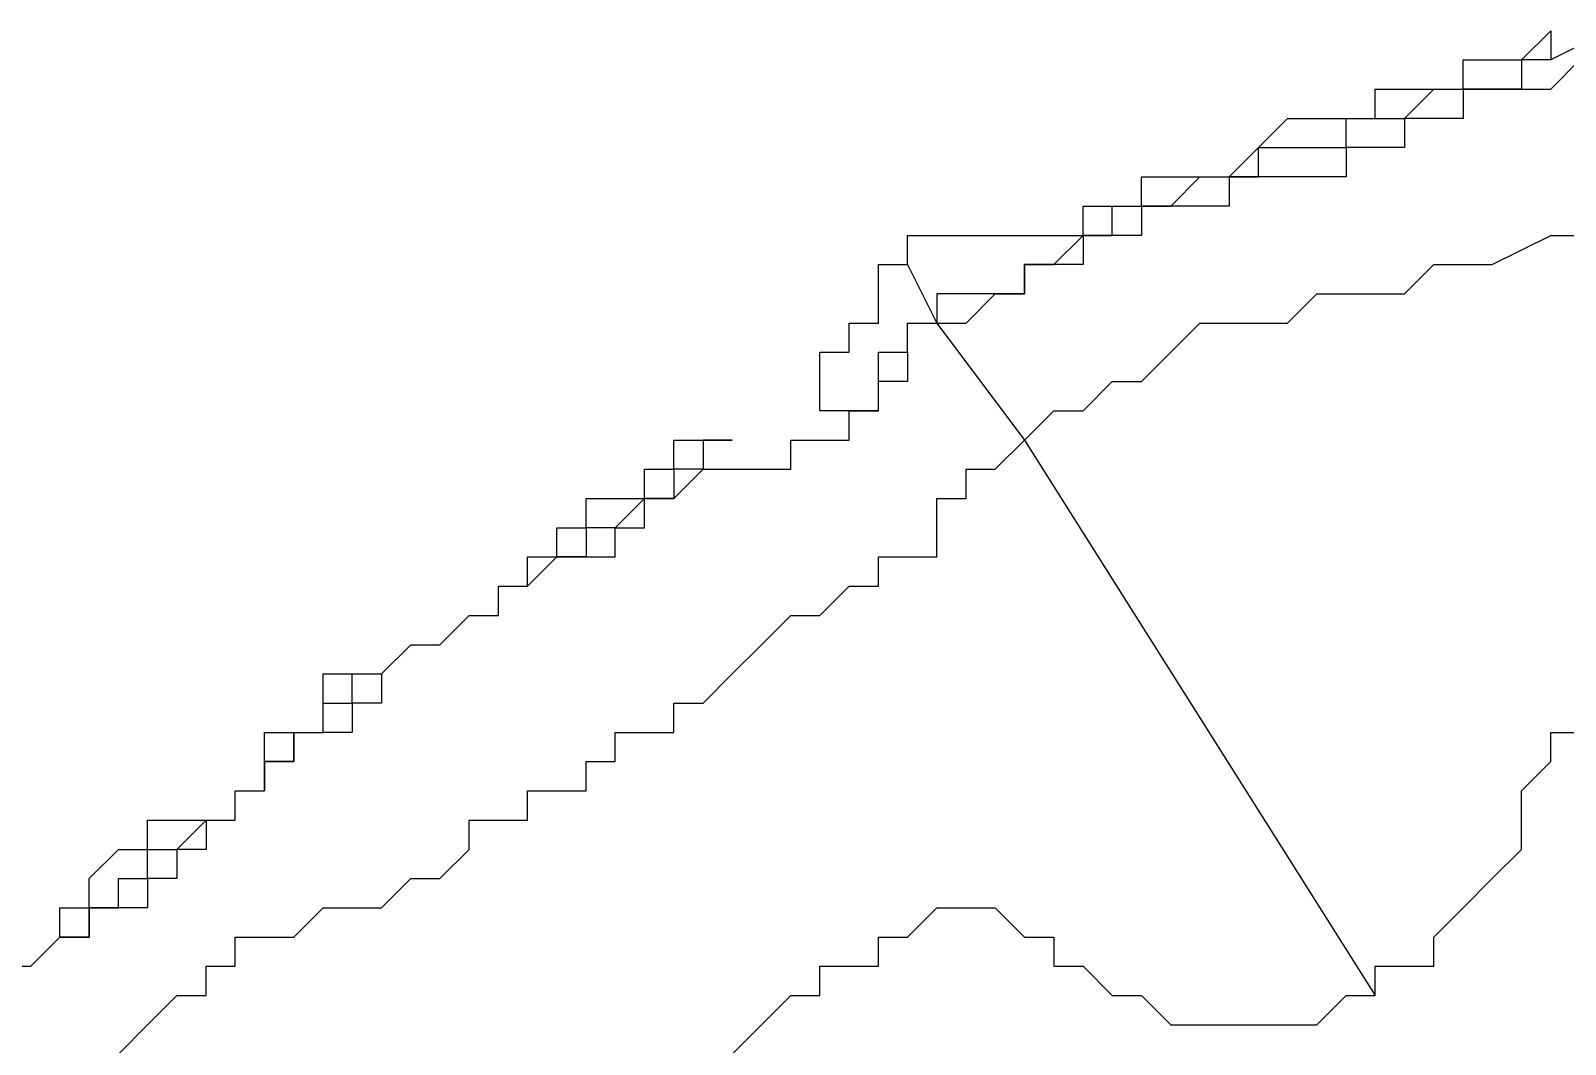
# Model space of a CAD drawing. Extents: x -79.2 to -65.2, y 32.5 to 44.8.
# Drawn here: x -76.27 to -75.745, y 34.843 to 35.19 of the extents above; entities that cross this region are included whole.
import ezdxf

# ---------------------------------------------------------------- set-up
doc = ezdxf.new("R2010")
doc.units = 0

msp = doc.modelspace()

# ---------------------------------------------------------------- linework, layer by layer
at = {"layer": '0FINSTR_G'}
for points in [[(-75.99, 35.06), (-76, 35.06), (-76, 35.06), (-76, 35.06), (-76, 35.07), (-76, 35.07), (-76, 35.07), (-76, 35.08), (-76, 35.08), (-76, 35.08), (-75.99, 35.08), (-75.99, 35.08), (-75.99, 35.08), (-75.99, 35.09), (-75.98, 35.09), (-75.98, 35.09), (-75.98, 35.09), (-75.98, 35.1), (-75.98, 35.1), (-75.98, 35.1), (-75.98, 35.1), (-75.98, 35.11), (-75.98, 35.11), (-75.98, 35.11), (-75.98, 35.11), (-75.97, 35.11), (-75.97, 35.11), (-75.97, 35.12), (-75.96, 35.12), (-75.96, 35.12), (-75.95, 35.12), (-75.95, 35.12), (-75.94, 35.12), (-75.94, 35.12), (-75.94, 35.12), (-75.93, 35.12), (-75.93, 35.12), (-75.93, 35.12), (-75.92, 35.12), (-75.92, 35.12), (-75.91, 35.12), (-75.91, 35.12), (-75.91, 35.13), (-75.9, 35.13), (-75.9, 35.13), (-75.9, 35.13), (-75.89, 35.13), (-75.89, 35.14), (-75.89, 35.14), (-75.88, 35.14), (-75.88, 35.14), (-75.88, 35.14), (-75.87, 35.14), (-75.87, 35.14), (-75.86, 35.14), (-75.86, 35.14), (-75.86, 35.14), (-75.85, 35.15), (-75.85, 35.15), (-75.85, 35.15), (-75.85, 35.15), (-75.84, 35.16), (-75.84, 35.16), (-75.84, 35.16), (-75.84, 35.16), (-75.83, 35.16), (-75.83, 35.16), (-75.82, 35.16), (-75.82, 35.16), (-75.81, 35.16), (-75.81, 35.17), (-75.81, 35.17), (-75.8, 35.17), (-75.8, 35.17), (-75.8, 35.17), (-75.79, 35.17), (-75.79, 35.17), (-75.79, 35.17), (-75.78, 35.17), (-75.78, 35.17), (-75.78, 35.18), (-75.77, 35.18), (-75.77, 35.18), (-75.77, 35.18), (-75.76, 35.18), (-75.76, 35.18), (-75.76, 35.18), (-75.76, 35.18), (-75.75, 35.19), (-75.75, 35.19), (-75.75, 35.18), (-75.75, 35.18), (-75.75, 35.18), (-75.75, 35.18)], [(-75.76, 35.17), (-75.75, 35.17), (-75.75, 35.17), (-75.74, 35.18), (-75.73, 35.18), (-75.73, 35.18), (-75.73, 35.18), (-75.73, 35.18), (-75.73, 35.18), (-75.72, 35.18), (-75.72, 35.19), (-75.72, 35.19), (-75.71, 35.19)], [(-75.73, 35.19), (-75.75, 35.18)], [(-75.75, 35.18), (-75.76, 35.18), (-75.76, 35.17)], [(-75.76, 35.17), (-75.76, 35.17), (-75.77, 35.17), (-75.77, 35.17), (-75.77, 35.17), (-75.78, 35.17), (-75.78, 35.16), (-75.78, 35.16), (-75.79, 35.16), (-75.79, 35.16), (-75.79, 35.16), (-75.8, 35.16), (-75.8, 35.16), (-75.8, 35.16), (-75.8, 35.15), (-75.81, 35.15), (-75.81, 35.15), (-75.81, 35.15), (-75.81, 35.15), (-75.82, 35.15), (-75.82, 35.14), (-75.82, 35.14), (-75.83, 35.14), (-75.83, 35.14), (-75.84, 35.14), (-75.84, 35.14), (-75.84, 35.14), (-75.85, 35.14), (-75.85, 35.14), (-75.85, 35.14), (-75.86, 35.14), (-75.86, 35.13), (-75.86, 35.13), (-75.87, 35.13), (-75.87, 35.13), (-75.87, 35.13), (-75.88, 35.13), (-75.88, 35.13), (-75.88, 35.13), (-75.89, 35.13), (-75.89, 35.13), (-75.89, 35.12), (-75.9, 35.12), (-75.9, 35.12), (-75.9, 35.12), (-75.9, 35.12), (-75.91, 35.12), (-75.91, 35.12), (-75.91, 35.11), (-75.92, 35.11), (-75.92, 35.11), (-75.93, 35.11), (-75.93, 35.11), (-75.93, 35.1), (-75.94, 35.1)], [(-75.94, 35.1), (-75.93, 35.1), (-75.93, 35.11), (-75.92, 35.11), (-75.92, 35.11), (-75.91, 35.12), (-75.91, 35.12), (-75.9, 35.12), (-75.9, 35.13), (-75.89, 35.13), (-75.88, 35.13), (-75.88, 35.13), (-75.88, 35.13), (-75.87, 35.14), (-75.86, 35.14), (-75.86, 35.14), (-75.85, 35.14), (-75.85, 35.15), (-75.84, 35.15), (-75.83, 35.15), (-75.82, 35.15), (-75.82, 35.16), (-75.81, 35.16), (-75.81, 35.16), (-75.81, 35.16), (-75.8, 35.16), (-75.8, 35.16), (-75.79, 35.17), (-75.78, 35.17), (-75.78, 35.17), (-75.77, 35.17), (-75.77, 35.17), (-75.76, 35.17)], [(-75.93, 35.05), (-75.93, 35.05), (-75.92, 35.06), (-75.92, 35.06), (-75.91, 35.06), (-75.9, 35.07), (-75.9, 35.07), (-75.89, 35.07), (-75.88, 35.08), (-75.87, 35.09), (-75.86, 35.09), (-75.86, 35.09), (-75.86, 35.09), (-75.86, 35.09), (-75.85, 35.09), (-75.85, 35.09), (-75.84, 35.09), (-75.83, 35.1), (-75.83, 35.1), (-75.82, 35.1), (-75.81, 35.1), (-75.8, 35.1), (-75.8, 35.1), (-75.79, 35.11), (-75.78, 35.11), (-75.77, 35.11), (-75.75, 35.12), (-75.75, 35.12), (-75.74, 35.12)], [(-75.97, 35.11), (-75.96, 35.09)], [(-75.94, 35.1), (-75.94, 35.1), (-75.94, 35.1), (-75.95, 35.1), (-75.95, 35.1), (-75.95, 35.1), (-75.96, 35.1), (-75.96, 35.09), (-75.96, 35.09), (-75.96, 35.09)], [(-75.96, 35.09), (-75.96, 35.09), (-75.96, 35.09), (-75.95, 35.09), (-75.95, 35.09), (-75.94, 35.1), (-75.94, 35.1), (-75.94, 35.1)], [(-75.97, 35.08), (-75.97, 35.08), (-75.97, 35.08), (-75.97, 35.08), (-75.97, 35.08), (-75.97, 35.09), (-75.96, 35.09), (-75.96, 35.09)], [(-75.96, 35.09), (-75.96, 35.09)], [(-75.96, 35.09), (-75.96, 35.09)], [(-75.96, 35.09), (-75.96, 35.09), (-75.96, 35.09)], [(-75.96, 35.09), (-75.93, 35.05)], [(-75.97, 35.08), (-75.97, 35.08), (-75.97, 35.08), (-75.97, 35.07), (-75.98, 35.07), (-75.98, 35.07)], [(-75.98, 35.07), (-75.98, 35.07), (-75.98, 35.08), (-75.97, 35.08), (-75.97, 35.08)], [(-75.98, 35.06), (-75.98, 35.06), (-75.98, 35.07), (-75.98, 35.07)], [(-76.09, 35.01), (-76.08, 35.01), (-76.08, 35.01), (-76.08, 35.01), (-76.07, 35.01), (-76.07, 35.01), (-76.07, 35.01), (-76.07, 35.02), (-76.06, 35.02), (-76.06, 35.02), (-76.06, 35.02), (-76.06, 35.03), (-76.06, 35.03), (-76.05, 35.03), (-76.05, 35.03), (-76.05, 35.03), (-76.04, 35.04), (-76.04, 35.04), (-76.03, 35.04), (-76.03, 35.04), (-76.02, 35.04), (-76.02, 35.04), (-76.01, 35.04), (-76.01, 35.05), (-76, 35.05), (-76, 35.05), (-75.99, 35.05), (-75.99, 35.05), (-75.99, 35.06), (-75.99, 35.06), (-75.98, 35.06)], [(-75.98, 35.06), (-75.99, 35.06), (-75.99, 35.06), (-75.99, 35.06)], [(-76.24, 34.84), (-76.23, 34.85), (-76.23, 34.85), (-76.22, 34.86), (-76.21, 34.86), (-76.21, 34.87), (-76.2, 34.87), (-76.2, 34.88), (-76.19, 34.88), (-76.18, 34.88), (-76.18, 34.88), (-76.17, 34.89), (-76.15, 34.89), (-76.15, 34.89), (-76.14, 34.9), (-76.13, 34.9), (-76.13, 34.9), (-76.12, 34.91), (-76.12, 34.91), (-76.12, 34.91), (-76.12, 34.92), (-76.11, 34.92), (-76.1, 34.92), (-76.1, 34.93), (-76.09, 34.93), (-76.08, 34.93), (-76.08, 34.94), (-76.08, 34.94), (-76.08, 34.94), (-76.07, 34.94), (-76.07, 34.95), (-76.07, 34.95), (-76.07, 34.95), (-76.07, 34.95), (-76.06, 34.95), (-76.06, 34.95), (-76.05, 34.95), (-76.05, 34.96), (-76.04, 34.96), (-76.03, 34.97), (-76.03, 34.97), (-76.02, 34.98), (-76.01, 34.99), (-76, 34.99), (-75.99, 35), (-75.98, 35), (-75.98, 35.01), (-75.97, 35.01), (-75.96, 35.01), (-75.96, 35.01), (-75.96, 35.02), (-75.96, 35.03), (-75.95, 35.03), (-75.95, 35.04), (-75.95, 35.04), (-75.94, 35.04), (-75.93, 35.05)], [(-76.1, 35), (-76.1, 35.01), (-76.1, 35.01), (-76.1, 35.01), (-76.09, 35.01), (-76.09, 35.02), (-76.09, 35.02), (-76.08, 35.02), (-76.08, 35.02), (-76.08, 35.02), (-76.08, 35.03), (-76.07, 35.03), (-76.07, 35.03), (-76.07, 35.03), (-76.06, 35.03), (-76.06, 35.04), (-76.06, 35.04), (-76.06, 35.04), (-76.06, 35.04), (-76.05, 35.04), (-76.05, 35.05), (-76.05, 35.05), (-76.04, 35.05), (-76.04, 35.05), (-76.04, 35.05), (-76.03, 35.05), (-76.04, 35.05), (-76.04, 35.04), (-76.04, 35.04), (-76.04, 35.04), (-76.05, 35.04), (-76.05, 35.03), (-76.06, 35.03), (-76.06, 35.03), (-76.06, 35.03), (-76.06, 35.03), (-76.07, 35.02), (-76.07, 35.02), (-76.07, 35.02), (-76.08, 35.02), (-76.08, 35.02), (-76.08, 35.01), (-76.08, 35.01), (-76.09, 35.01)], [(-75.93, 35.05), (-75.81, 34.86)], [(-76.09, 35.01), (-76.09, 35.01), (-76.1, 35), (-76.1, 35)], [(-76.1, 35), (-76.1, 35.01), (-76.09, 35.01), (-76.09, 35.01)], [(-76.09, 35.01), (-76.09, 35.01), (-76.09, 35.01)], [(-76.15, 34.97), (-76.15, 34.97), (-76.14, 34.98), (-76.13, 34.98), (-76.13, 34.98), (-76.13, 34.98), (-76.13, 34.98), (-76.12, 34.99), (-76.12, 34.99), (-76.11, 34.99), (-76.11, 35), (-76.1, 35), (-76.1, 35), (-76.1, 35), (-76.1, 35), (-76.1, 35)], [(-76.1, 35), (-76.1, 35)], [(-76.17, 34.95), (-76.17, 34.96), (-76.16, 34.96), (-76.16, 34.96), (-76.16, 34.96), (-76.16, 34.97), (-76.15, 34.97)], [(-76.17, 34.95), (-76.17, 34.96), (-76.17, 34.96), (-76.17, 34.96), (-76.17, 34.97), (-76.16, 34.97), (-76.16, 34.97), (-76.16, 34.97), (-76.15, 34.97), (-76.15, 34.97)], [(-76.15, 34.97), (-76.15, 34.96), (-76.16, 34.96), (-76.16, 34.96), (-76.16, 34.95), (-76.16, 34.95), (-76.17, 34.95)], [(-76.18, 34.95), (-76.18, 34.95), (-76.18, 34.94), (-76.18, 34.94), (-76.18, 34.94), (-76.19, 34.94), (-76.19, 34.93)], [(-76.19, 34.93), (-76.19, 34.94), (-76.18, 34.94), (-76.18, 34.94), (-76.18, 34.95), (-76.18, 34.95)], [(-76.19, 34.93), (-76.19, 34.94), (-76.19, 34.94), (-76.19, 34.94), (-76.19, 34.95), (-76.19, 34.95), (-76.19, 34.95), (-76.18, 34.95), (-76.18, 34.95), (-76.18, 34.95), (-76.18, 34.95)], [(-76.18, 34.95), (-76.17, 34.95), (-76.17, 34.95)], [(-76.17, 34.95), (-76.17, 34.95), (-76.17, 34.95)], [(-75.81, 34.86), (-75.81, 34.87), (-75.8, 34.87), (-75.79, 34.87), (-75.79, 34.88), (-75.78, 34.89), (-75.78, 34.89), (-75.77, 34.9), (-75.77, 34.9), (-75.76, 34.91), (-75.76, 34.92), (-75.76, 34.92), (-75.76, 34.93), (-75.75, 34.94), (-75.75, 34.94), (-75.75, 34.95), (-75.74, 34.95)], [(-76.21, 34.92), (-76.21, 34.92), (-76.2, 34.92), (-76.2, 34.92), (-76.2, 34.93), (-76.2, 34.93), (-76.19, 34.93), (-76.19, 34.93)], [(-76.19, 34.93), (-76.19, 34.93)], [(-76.26, 34.88), (-76.26, 34.88), (-76.26, 34.88), (-76.26, 34.88), (-76.26, 34.89), (-76.26, 34.89), (-76.26, 34.89), (-76.26, 34.89), (-76.25, 34.89), (-76.25, 34.9), (-76.25, 34.9), (-76.25, 34.9), (-76.25, 34.9), (-76.24, 34.91), (-76.24, 34.91), (-76.24, 34.91), (-76.23, 34.91), (-76.23, 34.91), (-76.23, 34.91), (-76.23, 34.92), (-76.23, 34.92), (-76.22, 34.92), (-76.22, 34.92), (-76.22, 34.92), (-76.21, 34.92), (-76.21, 34.92)], [(-76.21, 34.92), (-76.21, 34.91), (-76.22, 34.91), (-76.22, 34.91), (-76.22, 34.91), (-76.22, 34.91), (-76.22, 34.9), (-76.22, 34.9), (-76.23, 34.9), (-76.23, 34.9), (-76.23, 34.9), (-76.23, 34.89), (-76.24, 34.89), (-76.24, 34.89), (-76.24, 34.89)], [(-76.24, 34.89), (-76.24, 34.9), (-76.23, 34.9), (-76.23, 34.9), (-76.23, 34.91), (-76.22, 34.91), (-76.21, 34.92)], [(-76.25, 34.88), (-76.25, 34.89), (-76.24, 34.89)], [(-76.24, 34.89), (-76.25, 34.89), (-76.25, 34.89), (-76.25, 34.88)], [(-76.24, 34.89), (-76.24, 34.89)], [(-76.03, 34.84), (-76.02, 34.85), (-76.02, 34.85), (-76.01, 34.86), (-76, 34.86), (-76, 34.87), (-75.99, 34.87), (-75.98, 34.87), (-75.98, 34.88), (-75.98, 34.88), (-75.97, 34.88), (-75.96, 34.89), (-75.95, 34.89), (-75.95, 34.89), (-75.95, 34.89), (-75.94, 34.89), (-75.93, 34.88), (-75.93, 34.88), (-75.92, 34.88), (-75.92, 34.87), (-75.91, 34.87), (-75.91, 34.87), (-75.9, 34.86), (-75.9, 34.86), (-75.89, 34.86), (-75.88, 34.85), (-75.87, 34.85), (-75.87, 34.85), (-75.86, 34.85), (-75.86, 34.85), (-75.85, 34.85), (-75.85, 34.85), (-75.84, 34.85), (-75.83, 34.85), (-75.83, 34.85), (-75.82, 34.86), (-75.82, 34.86), (-75.81, 34.86)], [(-76.35, 34.81), (-76.34, 34.81), (-76.34, 34.81), (-76.33, 34.82), (-76.33, 34.82), (-76.32, 34.83), (-76.31, 34.83), (-76.31, 34.84), (-76.31, 34.84), (-76.3, 34.84), (-76.29, 34.85), (-76.28, 34.86), (-76.28, 34.86), (-76.28, 34.87), (-76.27, 34.87), (-76.27, 34.87), (-76.26, 34.88)], [(-76.26, 34.88), (-76.26, 34.88), (-76.25, 34.88), (-76.25, 34.88)], [(-76.25, 34.88), (-76.25, 34.88), (-76.25, 34.88), (-76.26, 34.88), (-76.26, 34.88)], [(-76.26, 34.88), (-76.26, 34.88)]]:
    msp.add_lwpolyline(points, dxfattribs=at)

doc.saveas('drawing.dxf')
